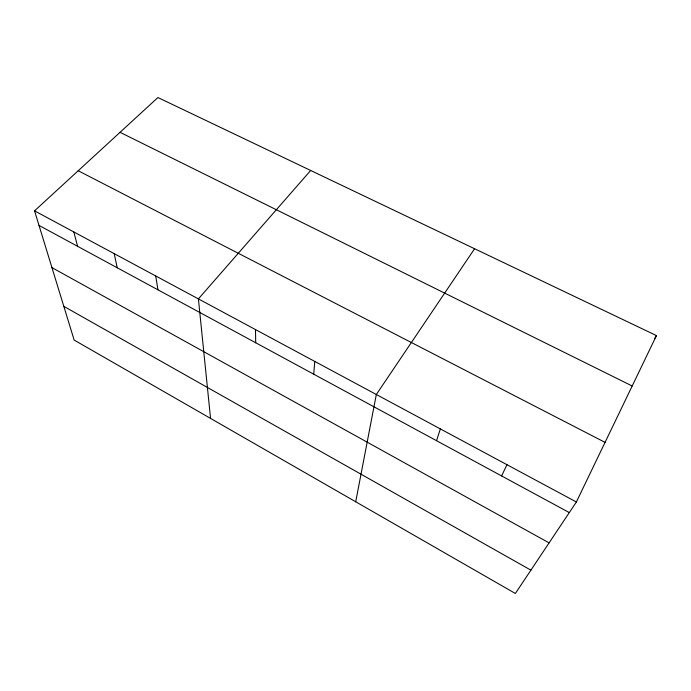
<?xml version="1.0" encoding="UTF-8"?>
<svg xmlns="http://www.w3.org/2000/svg" width="691" height="691" viewBox="0 0 691 691"><rect width="100%" height="100%" fill="white"/><g stroke="black" fill="none" stroke-linecap="round" stroke-linejoin="round"><path stroke-width="1.04" d="M313.731 374.185L314.75 361.419M355.71 501.77L376.327 394.509L474.579 248.734M436.539 440.694L440.357 428.912M501.606 475.935L506.978 464.706M576.363 501.994L656.45 335.584L157.919 97.535L34.55 210.85L74.153 340.067L515.365 593.465L576.363 501.994L34.55 210.85M654.766 338.314L656.45 335.584M310.674 170.47L198.403 298.901L210.556 418.4M120.053 132.318L632.187 385.993M78.213 170.746L605.057 442.378M39.016 225.413L569.298 512.592M51.946 267.616L549.086 542.893M63.822 306.355L530.904 570.161M73.833 231.96L77.591 246.307M114.214 253.657L117.22 267.762M155.717 275.959L157.937 289.814M255.489 329.572L255.713 342.771"/></g></svg>
